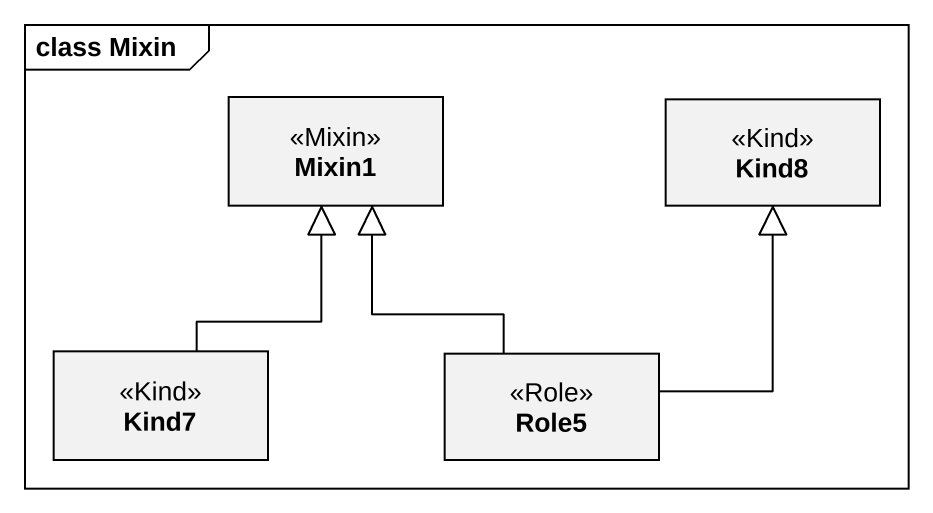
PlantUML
@startuml
mainframe class Mixin
hide circle
hide empty members
class Mixin1 <<Mixin>>
class Kind8 <<Kind>>
class Kind7 <<Kind>>
class Role5 <<Role>>
Kind7 -up-|> Mixin1
Role5 -up-|> Mixin1
Role5 -up-|> Kind8
@enduml
